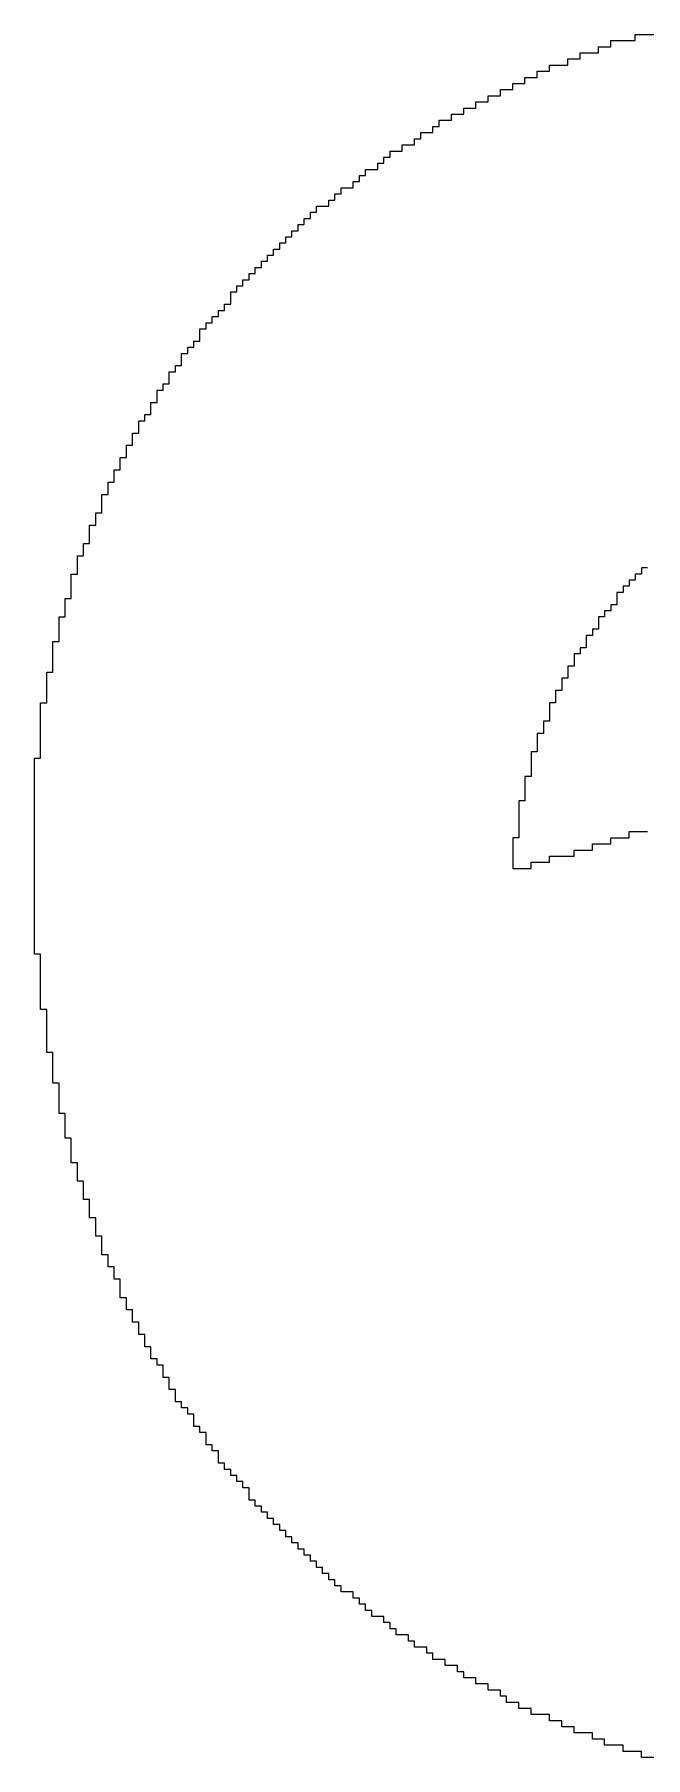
# Model space of a CAD drawing. Header units: millimetres. Extents: x -3.3 to 49.3, y -30.5 to 0.
# Drawn here: x 42.524 to 43.3, y -5.014 to -2.824 of the extents above; entities that cross this region are included whole.
import ezdxf

# ---------------------------------------------------------------- set-up
doc = ezdxf.new("R2010")
doc.units = ezdxf.units.MM
doc.layers.add('TopOverlay', color=2, linetype='Continuous')

msp = doc.modelspace()

# ---------------------------------------------------------------- linework, layer by layer
at = {"layer": 'TopOverlay'}
for p, q in [((43.2875, -2.8321), (43.2875, -2.8243)), ((43.2875, -2.8243), (43.3109, -2.8243)), ((43.2407, -2.8476), (43.2407, -2.8399)), ((43.2407, -2.8399), (43.2563, -2.8399)), ((43.2563, -2.8399), (43.2563, -2.8321)), ((43.2563, -2.8321), (43.2875, -2.8321)), ((43.1784, -2.871), (43.1784, -2.8632)), ((43.1784, -2.8632), (43.2018, -2.8632)), ((43.2018, -2.8632), (43.2018, -2.8554)), ((43.2018, -2.8554), (43.2174, -2.8554)), ((43.2174, -2.8554), (43.2174, -2.8476)), ((43.2174, -2.8476), (43.2407, -2.8476)), ((43.1316, -2.8944), (43.1316, -2.8866)), ((43.1316, -2.8866), (43.1472, -2.8866)), ((43.1472, -2.8866), (43.1472, -2.8788)), ((43.1472, -2.8788), (43.1628, -2.8788)), ((43.1628, -2.8788), (43.1628, -2.871)), ((43.1628, -2.871), (43.1784, -2.871)), ((43.0849, -2.9178), (43.0849, -2.91)), ((43.0849, -2.91), (43.1004, -2.91)), ((43.1004, -2.91), (43.1004, -2.9022)), ((43.1004, -2.9022), (43.116, -2.9022)), ((43.116, -2.9022), (43.116, -2.8944)), ((43.116, -2.8944), (43.1316, -2.8944)), ((43.0381, -2.9412), (43.0381, -2.9334)), ((43.0381, -2.9334), (43.0537, -2.9334)), ((43.0537, -2.9334), (43.0537, -2.9256)), ((43.0537, -2.9256), (43.0693, -2.9256)), ((43.0693, -2.9256), (43.0693, -2.9178)), ((43.0693, -2.9178), (43.0849, -2.9178)), ((43.0147, -2.9568), (43.0147, -2.949)), ((43.0147, -2.949), (43.0303, -2.949)), ((43.0303, -2.949), (43.0303, -2.9412)), ((43.0303, -2.9412), (43.0381, -2.9412)), ((42.9757, -2.9801), (42.9757, -2.9724)), ((42.9757, -2.9724), (42.9913, -2.9724)), ((42.9913, -2.9724), (42.9913, -2.9646)), ((42.9913, -2.9646), (43.0069, -2.9646)), ((43.0069, -2.9646), (43.0069, -2.9568)), ((43.0069, -2.9568), (43.0147, -2.9568)), ((42.9446, -3.0035), (42.9446, -2.9957)), ((42.9446, -2.9957), (42.9601, -2.9957)), ((42.9601, -2.9957), (42.9601, -2.9879)), ((42.9601, -2.9879), (42.9679, -2.9879)), ((42.9679, -2.9879), (42.9679, -2.9801)), ((42.9679, -2.9801), (42.9757, -2.9801)), ((42.9134, -3.0269), (42.9134, -3.0191)), ((42.9134, -3.0191), (42.929, -3.0191)), ((42.929, -3.0191), (42.929, -3.0113)), ((42.929, -3.0113), (42.9368, -3.0113)), ((42.9368, -3.0113), (42.9368, -3.0035)), ((42.9368, -3.0035), (42.9446, -3.0035)), ((42.8822, -3.0503), (42.8822, -3.0425)), ((42.8822, -3.0425), (42.8978, -3.0425)), ((42.8978, -3.0425), (42.8978, -3.0347)), ((42.8978, -3.0347), (42.9056, -3.0347)), ((42.9056, -3.0347), (42.9056, -3.0269)), ((42.9056, -3.0269), (42.9134, -3.0269)), ((42.8588, -3.0737), (42.8588, -3.0659)), ((42.8588, -3.0659), (42.8666, -3.0659)), ((42.8666, -3.0659), (42.8666, -3.0581)), ((42.8666, -3.0581), (42.8744, -3.0581)), ((42.8744, -3.0581), (42.8744, -3.0503)), ((42.8744, -3.0503), (42.8822, -3.0503)), ((42.8432, -3.0893), (42.8432, -3.0815)), ((42.8432, -3.0815), (42.851, -3.0815)), ((42.851, -3.0815), (42.851, -3.0737)), ((42.851, -3.0737), (42.8588, -3.0737)), ((42.8199, -3.1126), (42.8199, -3.1049)), ((42.8199, -3.1049), (42.8276, -3.1049)), ((42.8276, -3.1049), (42.8276, -3.0971)), ((42.8276, -3.0971), (42.8354, -3.0971)), ((42.8354, -3.0971), (42.8354, -3.0893)), ((42.8354, -3.0893), (42.8432, -3.0893)), ((42.7965, -3.136), (42.7965, -3.1282)), ((42.7965, -3.1282), (42.8043, -3.1282)), ((42.8043, -3.1282), (42.8043, -3.1204)), ((42.8043, -3.1204), (42.8121, -3.1204)), ((42.8121, -3.1204), (42.8121, -3.1126)), ((42.8121, -3.1126), (42.8199, -3.1126)), ((42.7731, -3.1672), (42.7731, -3.1516)), ((42.7731, -3.1516), (42.7809, -3.1516)), ((42.7809, -3.1516), (42.7809, -3.1438)), ((42.7809, -3.1438), (42.7887, -3.1438)), ((42.7887, -3.1438), (42.7887, -3.136)), ((42.7887, -3.136), (42.7965, -3.136)), ((42.7575, -3.1828), (42.7575, -3.175)), ((42.7575, -3.175), (42.7653, -3.175)), ((42.7653, -3.175), (42.7653, -3.1672)), ((42.7653, -3.1672), (42.7731, -3.1672)), ((42.7419, -3.1984), (42.7419, -3.1906)), ((42.7419, -3.1906), (42.7497, -3.1906)), ((42.7497, -3.1906), (42.7497, -3.1828)), ((42.7497, -3.1828), (42.7575, -3.1828)), ((42.7263, -3.2218), (42.7263, -3.214)), ((42.7263, -3.214), (42.7341, -3.214)), ((42.7341, -3.214), (42.7341, -3.1984)), ((42.7341, -3.1984), (42.7419, -3.1984)), ((42.7107, -3.2451), (42.7107, -3.2296)), ((42.7107, -3.2296), (42.7185, -3.2296)), ((42.7185, -3.2296), (42.7185, -3.2218)), ((42.7185, -3.2218), (42.7263, -3.2218)), ((42.6951, -3.2685), (42.6951, -3.2529)), ((42.6951, -3.2529), (42.7029, -3.2529)), ((42.7029, -3.2529), (42.7029, -3.2451)), ((42.7029, -3.2451), (42.7107, -3.2451)), ((42.6796, -3.2919), (42.6796, -3.2763)), ((42.6796, -3.2763), (42.6874, -3.2763)), ((42.6874, -3.2763), (42.6874, -3.2685)), ((42.6874, -3.2685), (42.6951, -3.2685)), ((42.6718, -3.3075), (42.6718, -3.2919)), ((42.6718, -3.2919), (42.6796, -3.2919)), ((42.6562, -3.3309), (42.6562, -3.3153)), ((42.6562, -3.3153), (42.664, -3.3153)), ((42.664, -3.3153), (42.664, -3.3075)), ((42.664, -3.3075), (42.6718, -3.3075)), ((42.6406, -3.3621), (42.6406, -3.3465)), ((42.6406, -3.3465), (42.6484, -3.3465)), ((42.6484, -3.3465), (42.6484, -3.3309)), ((42.6484, -3.3309), (42.6562, -3.3309)), ((42.6328, -3.3776), (42.6328, -3.3621)), ((42.6328, -3.3621), (42.6406, -3.3621)), ((42.6172, -3.4088), (42.6172, -3.3932)), ((42.6172, -3.3932), (42.625, -3.3932)), ((42.625, -3.3932), (42.625, -3.3776)), ((42.625, -3.3776), (42.6328, -3.3776)), ((42.6094, -3.4322), (42.6094, -3.4088)), ((42.6094, -3.4088), (42.6172, -3.4088)), ((42.6016, -3.4478), (42.6016, -3.4322)), ((42.6016, -3.4322), (42.6094, -3.4322)), ((42.5938, -3.4712), (42.5938, -3.4478)), ((42.5938, -3.4478), (42.6016, -3.4478)), ((42.586, -3.4868), (42.586, -3.4712)), ((42.586, -3.4712), (42.5938, -3.4712)), ((42.5782, -3.5101), (42.5782, -3.4868)), ((42.5782, -3.4868), (42.586, -3.4868)), ((43.3031, -3.5024), (43.2953, -3.5024)), ((43.2953, -3.5024), (43.2953, -3.5101)), ((42.5704, -3.5413), (42.5704, -3.5101)), ((42.5704, -3.5101), (42.5782, -3.5101)), ((43.2797, -3.5257), (43.2719, -3.5257)), ((43.2719, -3.5257), (43.2719, -3.5335)), ((43.2875, -3.5179), (43.2797, -3.5179)), ((43.2797, -3.5179), (43.2797, -3.5257)), ((43.2953, -3.5101), (43.2875, -3.5101)), ((43.2875, -3.5101), (43.2875, -3.5179)), ((42.5626, -3.5647), (42.5626, -3.5413)), ((42.5626, -3.5413), (42.5704, -3.5413)), ((43.2719, -3.5335), (43.2641, -3.5335)), ((43.2641, -3.5335), (43.2641, -3.5491)), ((42.5549, -3.5959), (42.5549, -3.5647)), ((42.5549, -3.5647), (42.5626, -3.5647)), ((43.2485, -3.5647), (43.2407, -3.5647)), ((43.2407, -3.5647), (43.2407, -3.5803)), ((43.2563, -3.5569), (43.2485, -3.5569)), ((43.2485, -3.5569), (43.2485, -3.5647)), ((43.2641, -3.5491), (43.2563, -3.5491)), ((43.2563, -3.5491), (43.2563, -3.5569)), ((43.2329, -3.5881), (43.2251, -3.5881)), ((43.2251, -3.5881), (43.2251, -3.6037)), ((43.2407, -3.5803), (43.2329, -3.5803)), ((43.2329, -3.5803), (43.2329, -3.5881)), ((42.5471, -3.6349), (42.5471, -3.5959)), ((42.5471, -3.5959), (42.5549, -3.5959)), ((43.2174, -3.6115), (43.2096, -3.6115)), ((43.2096, -3.6115), (43.2096, -3.6271)), ((43.2251, -3.6037), (43.2174, -3.6037)), ((43.2174, -3.6037), (43.2174, -3.6115)), ((42.5393, -3.6738), (42.5393, -3.6349)), ((42.5393, -3.6349), (42.5471, -3.6349)), ((43.2096, -3.6271), (43.2018, -3.6271)), ((43.2018, -3.6271), (43.2018, -3.6426)), ((43.2018, -3.6426), (43.194, -3.6426)), ((43.194, -3.6426), (43.194, -3.6582)), ((42.5315, -3.744), (42.5315, -3.6738)), ((42.5315, -3.6738), (42.5393, -3.6738)), ((43.1862, -3.6738), (43.1784, -3.6738)), ((43.1784, -3.6738), (43.1784, -3.6972)), ((43.194, -3.6582), (43.1862, -3.6582)), ((43.1862, -3.6582), (43.1862, -3.666)), ((43.1862, -3.666), (43.1862, -3.6738)), ((43.1784, -3.6972), (43.1706, -3.6972)), ((43.1706, -3.6972), (43.1706, -3.7128)), ((43.1706, -3.7128), (43.1628, -3.7128)), ((43.1628, -3.7128), (43.1628, -3.7362)), ((42.5237, -3.9934), (42.5237, -3.744)), ((42.5237, -3.744), (42.5315, -3.744)), ((43.1628, -3.7362), (43.155, -3.7362)), ((43.155, -3.7362), (43.155, -3.7674)), ((43.155, -3.7674), (43.1472, -3.7674)), ((43.1472, -3.7674), (43.1472, -3.7985)), ((43.1472, -3.7985), (43.1394, -3.7985)), ((43.1394, -3.7985), (43.1394, -3.8453)), ((43.1394, -3.8453), (43.1316, -3.8453)), ((43.1316, -3.8453), (43.1316, -3.8843)), ((43.2329, -3.8609), (43.2329, -3.8531)), ((43.2329, -3.8531), (43.2563, -3.8531)), ((43.2563, -3.8531), (43.2563, -3.8453)), ((43.2563, -3.8453), (43.2797, -3.8453)), ((43.2797, -3.8453), (43.2797, -3.8375)), ((43.2797, -3.8375), (43.3031, -3.8375)), ((43.155, -3.8843), (43.155, -3.8765)), ((43.155, -3.8765), (43.1784, -3.8765)), ((43.1784, -3.8765), (43.1784, -3.8687)), ((43.1784, -3.8687), (43.2096, -3.8687)), ((43.2096, -3.8687), (43.2096, -3.8609)), ((43.2096, -3.8609), (43.2329, -3.8609)), ((43.1316, -3.8843), (43.155, -3.8843)), ((42.5315, -3.9934), (42.5237, -3.9934)), ((42.5315, -4.0635), (42.5315, -3.9934)), ((42.5393, -4.0635), (42.5315, -4.0635)), ((42.5393, -4.1181), (42.5393, -4.0635)), ((42.5471, -4.1181), (42.5393, -4.1181)), ((42.5471, -4.1571), (42.5471, -4.1181)), ((42.5549, -4.1571), (42.5471, -4.1571)), ((42.5549, -4.196), (42.5549, -4.1571)), ((42.5626, -4.196), (42.5549, -4.196)), ((42.5626, -4.2272), (42.5626, -4.196)), ((42.5704, -4.2272), (42.5626, -4.2272)), ((42.5704, -4.2584), (42.5704, -4.2272)), ((42.5782, -4.2584), (42.5704, -4.2584)), ((42.5782, -4.2818), (42.5782, -4.2584)), ((42.586, -4.2818), (42.5782, -4.2818)), ((42.586, -4.3051), (42.586, -4.2818)), ((42.5938, -4.3051), (42.586, -4.3051)), ((42.5938, -4.3285), (42.5938, -4.3051)), ((42.6016, -4.3285), (42.5938, -4.3285)), ((42.6016, -4.3519), (42.6016, -4.3285)), ((42.6094, -4.3519), (42.6016, -4.3519)), ((42.6094, -4.3753), (42.6094, -4.3519)), ((42.6172, -4.3753), (42.6094, -4.3753)), ((42.6172, -4.3909), (42.6172, -4.3753)), ((42.625, -4.3909), (42.6172, -4.3909)), ((42.625, -4.3987), (42.625, -4.3909)), ((42.625, -4.4065), (42.625, -4.3987)), ((42.6328, -4.4065), (42.625, -4.4065)), ((42.6328, -4.4299), (42.6328, -4.4065)), ((42.6406, -4.4299), (42.6328, -4.4299)), ((42.6406, -4.4454), (42.6406, -4.4299)), ((42.6484, -4.4454), (42.6406, -4.4454)), ((42.6484, -4.461), (42.6484, -4.4454)), ((42.6562, -4.461), (42.6484, -4.461)), ((42.6562, -4.4766), (42.6562, -4.461)), ((42.664, -4.4766), (42.6562, -4.4766)), ((42.664, -4.4922), (42.664, -4.4766)), ((42.6718, -4.4922), (42.664, -4.4922)), ((42.6718, -4.5078), (42.6718, -4.4922)), ((42.6796, -4.5078), (42.6718, -4.5078)), ((42.6796, -4.5156), (42.6796, -4.5078)), ((42.6874, -4.5156), (42.6796, -4.5156)), ((42.6874, -4.5312), (42.6874, -4.5156)), ((42.6951, -4.5312), (42.6874, -4.5312)), ((42.6951, -4.5468), (42.6951, -4.5312)), ((42.7029, -4.5468), (42.6951, -4.5468)), ((42.7029, -4.5624), (42.7029, -4.5468)), ((42.7107, -4.5624), (42.7029, -4.5624)), ((42.7107, -4.5701), (42.7107, -4.5624)), ((42.7185, -4.5701), (42.7107, -4.5701)), ((42.7185, -4.5779), (42.7185, -4.5701)), ((42.7263, -4.5779), (42.7185, -4.5779)), ((42.7263, -4.5935), (42.7263, -4.5779)), ((42.7341, -4.5935), (42.7263, -4.5935)), ((42.7341, -4.6013), (42.7341, -4.5935)), ((42.7419, -4.6013), (42.7341, -4.6013)), ((42.7419, -4.6169), (42.7419, -4.6013)), ((42.7497, -4.6169), (42.7419, -4.6169)), ((42.7497, -4.6247), (42.7497, -4.6169)), ((42.7575, -4.6247), (42.7497, -4.6247)), ((42.7575, -4.6403), (42.7575, -4.6247)), ((42.7653, -4.6403), (42.7575, -4.6403)), ((42.7653, -4.6481), (42.7653, -4.6403)), ((42.7731, -4.6481), (42.7653, -4.6481)), ((42.7731, -4.6559), (42.7731, -4.6481)), ((42.7809, -4.6559), (42.7731, -4.6559)), ((42.7809, -4.6637), (42.7809, -4.6559)), ((42.7887, -4.6637), (42.7809, -4.6637)), ((42.7887, -4.6715), (42.7887, -4.6637)), ((42.7965, -4.6715), (42.7887, -4.6715)), ((42.7965, -4.6871), (42.7965, -4.6715)), ((42.8043, -4.6871), (42.7965, -4.6871)), ((42.8043, -4.6949), (42.8043, -4.6871)), ((42.8121, -4.6949), (42.8043, -4.6949)), ((42.8121, -4.7026), (42.8121, -4.6949)), ((42.8199, -4.7026), (42.8121, -4.7026)), ((42.8199, -4.7104), (42.8199, -4.7026)), ((42.8276, -4.7104), (42.8199, -4.7104)), ((42.8276, -4.7182), (42.8276, -4.7104)), ((42.8354, -4.7182), (42.8276, -4.7182)), ((42.8354, -4.726), (42.8354, -4.7182)), ((42.8432, -4.726), (42.8354, -4.726)), ((42.8432, -4.7338), (42.8432, -4.726)), ((42.851, -4.7338), (42.8432, -4.7338)), ((42.851, -4.7416), (42.851, -4.7338)), ((42.8588, -4.7416), (42.851, -4.7416)), ((42.8588, -4.7494), (42.8588, -4.7416)), ((42.8666, -4.7494), (42.8588, -4.7494)), ((42.8666, -4.7572), (42.8666, -4.7494)), ((42.8744, -4.7572), (42.8666, -4.7572)), ((42.8744, -4.765), (42.8744, -4.7572)), ((42.8822, -4.765), (42.8744, -4.765)), ((42.8822, -4.7728), (42.8822, -4.765)), ((42.89, -4.7728), (42.8822, -4.7728)), ((42.89, -4.7806), (42.89, -4.7728)), ((42.8978, -4.7806), (42.89, -4.7806)), ((42.8978, -4.7884), (42.8978, -4.7806)), ((42.9056, -4.7884), (42.8978, -4.7884)), ((42.9056, -4.7962), (42.9056, -4.7884)), ((42.9134, -4.7962), (42.9056, -4.7962)), ((42.9134, -4.804), (42.9134, -4.7962)), ((42.929, -4.804), (42.9134, -4.804)), ((42.929, -4.8118), (42.929, -4.804)), ((42.9368, -4.8118), (42.929, -4.8118)), ((42.9368, -4.8196), (42.9368, -4.8118)), ((42.9446, -4.8196), (42.9368, -4.8196)), ((42.9446, -4.8274), (42.9446, -4.8196)), ((42.9524, -4.8274), (42.9446, -4.8274)), ((42.9524, -4.8351), (42.9524, -4.8274)), ((42.9679, -4.8351), (42.9524, -4.8351)), ((42.9679, -4.8429), (42.9679, -4.8351)), ((42.9757, -4.8429), (42.9679, -4.8429)), ((42.9757, -4.8507), (42.9757, -4.8429)), ((42.9835, -4.8507), (42.9757, -4.8507)), ((42.9835, -4.8585), (42.9835, -4.8507)), ((42.9991, -4.8585), (42.9835, -4.8585)), ((42.9991, -4.8663), (42.9991, -4.8585)), ((43.0069, -4.8663), (42.9991, -4.8663)), ((43.0069, -4.8741), (43.0069, -4.8663)), ((43.0225, -4.8741), (43.0069, -4.8741)), ((43.0225, -4.8819), (43.0225, -4.8741)), ((43.0303, -4.8819), (43.0225, -4.8819)), ((43.0303, -4.8897), (43.0303, -4.8819)), ((43.0459, -4.8897), (43.0303, -4.8897)), ((43.0459, -4.8975), (43.0459, -4.8897)), ((43.0615, -4.8975), (43.0459, -4.8975)), ((43.0615, -4.9053), (43.0615, -4.8975)), ((43.0693, -4.9053), (43.0615, -4.9053)), ((43.0693, -4.9131), (43.0693, -4.9053)), ((43.0849, -4.9131), (43.0693, -4.9131)), ((43.0849, -4.9209), (43.0849, -4.9131)), ((43.1004, -4.9209), (43.0849, -4.9209)), ((43.1004, -4.9287), (43.1004, -4.9209)), ((43.116, -4.9287), (43.1004, -4.9287)), ((43.116, -4.9365), (43.116, -4.9287)), ((43.1238, -4.9365), (43.116, -4.9365)), ((43.1238, -4.9443), (43.1238, -4.9365)), ((43.1394, -4.9443), (43.1238, -4.9443)), ((43.1394, -4.9521), (43.1394, -4.9443)), ((43.155, -4.9521), (43.1394, -4.9521)), ((43.155, -4.9599), (43.155, -4.9521)), ((43.1784, -4.9599), (43.155, -4.9599)), ((43.1784, -4.9676), (43.1784, -4.9599)), ((43.194, -4.9676), (43.1784, -4.9676)), ((43.194, -4.9754), (43.194, -4.9676)), ((43.2096, -4.9754), (43.194, -4.9754)), ((43.2096, -4.9832), (43.2096, -4.9754)), ((43.2329, -4.9832), (43.2096, -4.9832)), ((43.2329, -4.991), (43.2329, -4.9832)), ((43.2485, -4.991), (43.2329, -4.991)), ((43.2485, -4.9988), (43.2485, -4.991)), ((43.2719, -4.9988), (43.2485, -4.9988)), ((43.2719, -5.0066), (43.2719, -4.9988)), ((43.2953, -5.0066), (43.2719, -5.0066)), ((43.2953, -5.0144), (43.2953, -5.0066)), ((43.3187, -5.0144), (43.2953, -5.0144))]:
    msp.add_line(p, q, dxfattribs=at)

doc.saveas('drawing.dxf')
